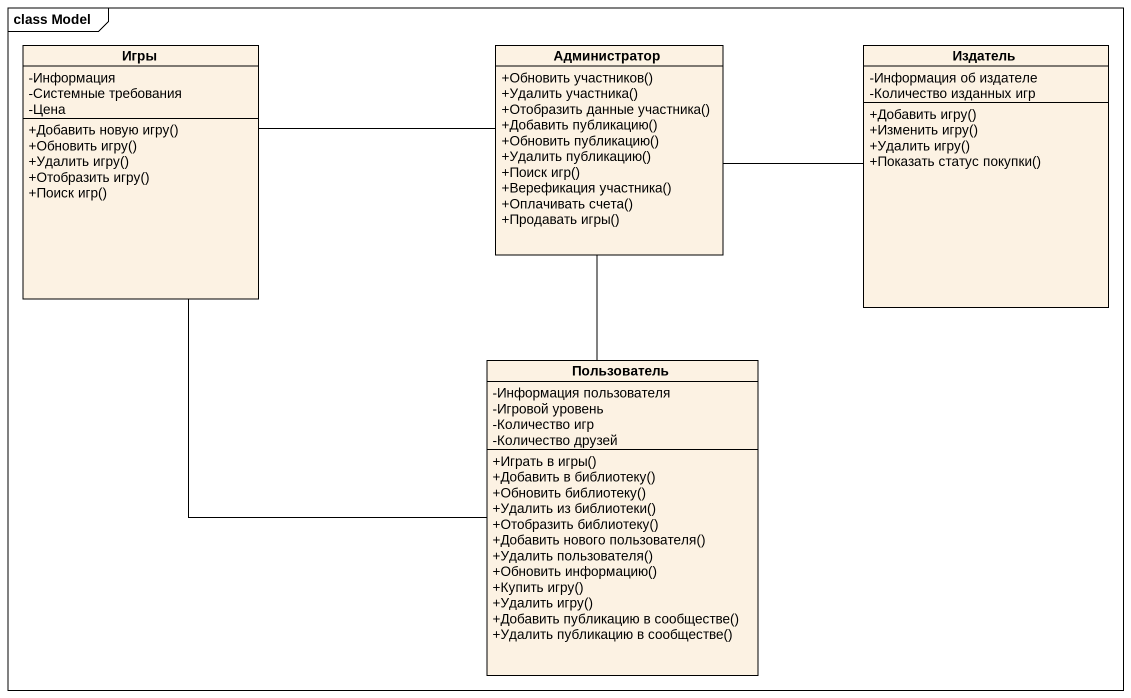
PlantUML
@startuml
mainframe class Model
hide circle
hide empty members
skinparam classAttributeIconSize 0
class Игры {
  -Информация
  -Системные требования
  -Цена
  +Добавить новую игру()
  +Обновить игру()
  +Удалить игру()
  +Отобразить игру()
  +Поиск игр()
}
class Администратор {
  +Обновить участников()
  +Удалить участника()
  +Отобразить данные участника()
  +Добавить публикацию()
  +Обновить публикацию()
  +Удалить публикацию()
  +Поиск игр()
  +Верефикация участника()
  +Оплачивать счета()
  +Продавать игры()
}
class Издатель {
  -Информация об издателе
  -Количество изданных игр
  +Добавить игру()
  +Изменить игру()
  +Удалить игру()
  +Показать статус покупки()
}
class Пользователь {
  -Информация пользователя
  -Игровой уровень
  -Количество игр
  -Количество друзей
  +Играть в игры()
  +Добавить в библиотеку()
  +Обновить библиотеку()
  +Удалить из библиотеки()
  +Отобразить библиотеку()
  +Добавить нового пользователя()
  +Удалить пользователя()
  +Обновить информацию()
  +Купить игру()
  +Удалить игру()
  +Добавить публикацию в сообществе()
  +Удалить публикацию в сообществе()
}
Администратор -left- Игры
Администратор -- Пользователь
Издатель -left- Администратор
Пользователь -up- Игры
@enduml
